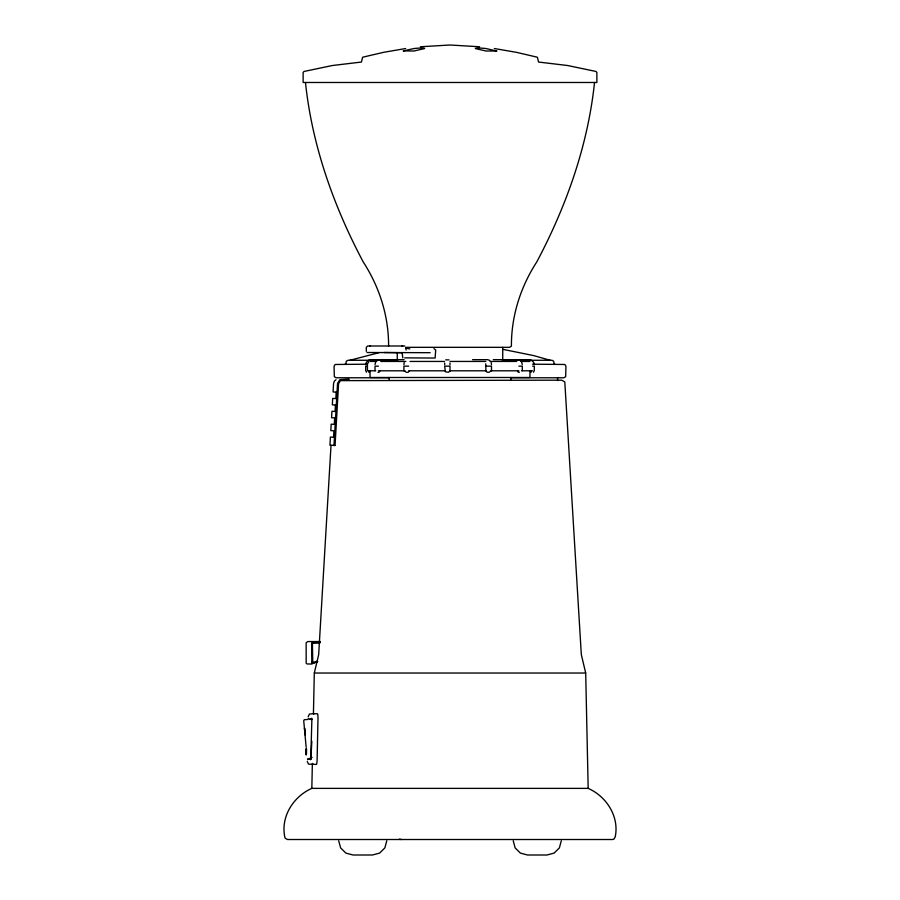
<?xml version="1.0" encoding="UTF-8"?>
<svg xmlns="http://www.w3.org/2000/svg" width="900" height="900" viewBox="0 0 900 900"><rect width="100%" height="100%" fill="white"/><g stroke="black" fill="none" stroke-linecap="round" stroke-linejoin="round"><path stroke-width="1.35" d="M310.736 759.308L311.861 720.293M310.928 758.036L311.839 741.296M513.011 839.509L287.483 839.509L285.142 838.17L284.771 836.831C280.564 816.559 293.569 796.376 311.827 788.377L312.368 763.391M313.425 713.835L314.303 673.031L318.679 654.615L331.009 445.354M316.766 661.32L312.761 662.591L312.728 663.311L311.805 662.906L311.636 643.793L312.851 642.262L319.725 642.262M349.009 380.171L349.009 379.114L339.874 379.665L337.534 383.423L334.001 445.41L335.059 445.478L338.58 383.625L340.402 380.632L561.701 380.171L564.795 381.881L581.321 654.615L585.697 673.031L588.173 788.377C606.431 796.376 619.436 816.559 615.229 836.831L613.867 839.149L612.518 839.509L513.225 839.509M594.529 82.485C587.903 145.519 566.37 206.167 536.771 261.945C520.493 287.021 511.223 316.226 511.414 346.207L509.468 347.332L405.72 347.332M403.897 364.657L404.19 362.644M308.171 716.67L309.488 714.015L313.875 713.666M312.761 662.591L312.412 643.365L320.017 642.971M375.03 364.59L375.604 362.351M310.522 759.724L310.882 758.711M386.775 840.803L384.851 847.901L379.609 853.099L372.454 855L353.025 855L345.87 853.099L340.627 847.901L338.704 840.803M561.296 840.803L559.373 847.901L554.13 853.099L546.975 855L527.546 855L520.391 853.099L515.149 847.901L513.225 840.803M365.704 364.556L366.39 362.25L368.561 360.281L371.081 359.662L404.055 359.662M307.496 759.791L308.34 758.644L311.197 758.576L309.026 758.475M379.834 370.98L379.046 372.274L377.966 372.274M311.805 662.906L312.3 662.13M409.489 370.98L408.116 372.274L406.26 372.274M489.938 371.756L490.511 370.98M533.475 372.206L534.296 370.631L534.296 366.154L532.654 366.154M368.741 361.789L367.436 364.016L367.436 370.8L375.75 370.8M336.004 379.665L334.271 381.296L333.585 383.423L333.079 391.95L337.241 392.197L336.195 392.141L335.812 398.588L332.696 398.396L332.325 404.831L336.488 405.09L335.43 405.022L335.059 411.469L331.942 411.277L331.56 417.724L335.723 417.971L334.676 417.915L334.294 424.35L331.178 424.159L330.806 430.605L333.934 430.796L333.54 437.243L334.586 437.299L330.424 437.051L329.94 445.162L335.059 445.478M317.801 661.545L312.728 663.311L316.733 662.029M519.379 372.274L518.299 372.274L517.511 370.98M349.897 360.27L378.877 352.721M377.82 360.281L380.002 359.662M380.475 360.281L382.657 359.662M345.037 364.196L345.904 363.69L346.298 361.238L347.974 360.27L397.665 360.27M445.691 359.865L448.999 359.865M489.139 372.274L487.282 372.274L485.91 370.98L485.741 363.814M405.652 48.532L383.715 52.301L362.61 57.229L361.451 62.044L332.37 65.52L303.975 71.471L303.12 72.562L303.12 82.485L596.88 82.485L596.88 72.562L596.025 71.471L567.63 65.52L538.549 62.044L537.39 57.229L516.285 52.301L494.348 48.532M311.468 757.451L312.12 757.373M420.379 46.766L450 45L479.621 46.766M402.007 346.05L402.671 345.994M307.654 719.494L304.256 719.707L303.728 720.81L306.124 746.921M310.196 719.449L312.3 719.404M307.777 759.116L310.702 759.06M307.271 761.602L308.509 764.134L316.361 764.438A5.164 0.675 -88.8 0 0 317.137 759.262L317.981 718.898A5.164 0.675 -88.8 0 0 317.407 713.745L314.1 713.812A5.164 0.675 -88.8 0 0 313.864 714.127M404.809 345.994L367.661 345.994L366.311 347.332L366.311 351.349M366.986 352.507L430.166 352.688M472.579 359.662L487.721 359.662L489.791 360.461M493.29 359.662L528.919 359.662L531.439 360.281L533.61 362.25L534.296 364.556M502.335 360.27L552.026 360.27L553.702 361.238L554.096 363.69L554.962 364.196M370.046 361.44L376.762 361.44M380.756 361.44L405.877 361.44M410.017 361.44L444.476 361.44M450 361.44L485.843 361.44M489.983 361.44L516.701 361.44M520.571 361.44L529.954 361.44M367.447 364.196L335.115 364.478L334.058 366.3L334.339 376.718L336.184 377.775L389.25 377.775M532.553 364.196L564.885 364.478L565.942 366.3L565.661 376.718L563.816 377.775L510.75 377.775M367.346 366.154L365.704 366.154L365.704 370.631L366.525 372.206M378.416 366.154L375.03 366.154L375.03 370.688M408.668 366.154L403.897 366.154L403.897 370.901M485.91 366.154L491.501 366.154L491.501 370.901M518.929 366.154L522.304 366.154L522.304 370.688M378.495 370.8L404.775 370.8M408.724 370.8L444.656 370.8M450 370.8L485.966 370.8M491.276 370.8L518.873 370.8M521.505 370.8L532.564 370.8M320.355 641.554L307.901 641.554L306.157 642.724L306.169 663.221L307.058 663.964L312.165 664.02M314.303 673.031L585.697 673.031M311.827 788.377L588.173 788.377M384.053 352.507L401.895 352.688M319.871 642.352L312.851 642.262L313.02 642.971M369.787 345.994L370.463 346.05M399.285 839.16L401.681 839.509M503.201 349.414L533.824 355.624L550.102 360.27M405.754 348.165L409.826 348.919M433.957 348.671L435.701 350.01L435.116 358.043L404.64 357.863M519.998 359.662L522.18 360.281M517.342 359.662L519.93 360.461M402.784 357.863L402.154 352.688M405.754 348.671L406.147 350.01M404.887 370.98L405.461 371.756M311.805 642.994L312.3 643.883M308.351 718.301L308.61 718.976L311.884 718.898L311.805 718.222M388.586 346.207C388.777 316.226 379.507 287.021 363.229 261.945C333.63 206.167 312.098 145.519 305.471 82.485M521.741 362.351L522.304 364.59M491.209 362.644L491.501 364.657M557.584 377.775L557.584 380.588M531.023 370.98L531.023 372.454M529.954 370.8L529.954 377.494L370.046 377.494L370.046 370.8M510.84 377.494L510.84 380.171M502.74 347.332L502.74 361.136M450 363.026L450 364.759M444.69 363.026L444.69 364.759M397.26 352.856L397.26 359.764M389.16 377.494L389.16 380.171M368.978 370.98L368.978 372.454M313.054 764.505A5.164 0.675 -88.8 0 1 312.683 763.582M306.349 749.284L306.202 753.829L306.349 749.284M305.989 752.085L306.191 754.999L306.484 753.514A38.273 4.995 -88.8 0 0 306.562 749.498L306.338 748.024L305.989 752.085M450 370.98L448.414 372.274L445.343 371.756L444.69 366.154L450 366.154L450 370.98M403.346 50.895L413.966 51.008L424.676 48.544A10.643 1.103 -4.6 0 0 421.537 48.004A10.643 0.844 -6 0 0 414.011 48.532L403.346 50.895M496.755 51.008L486.034 51.008L475.324 48.544A10.643 1.103 4.6 0 1 478.463 48.004A10.643 0.844 6 0 1 485.989 48.532L496.755 51.008M304.537 728.044L305.134 734.715L304.537 728.044"/></g></svg>
